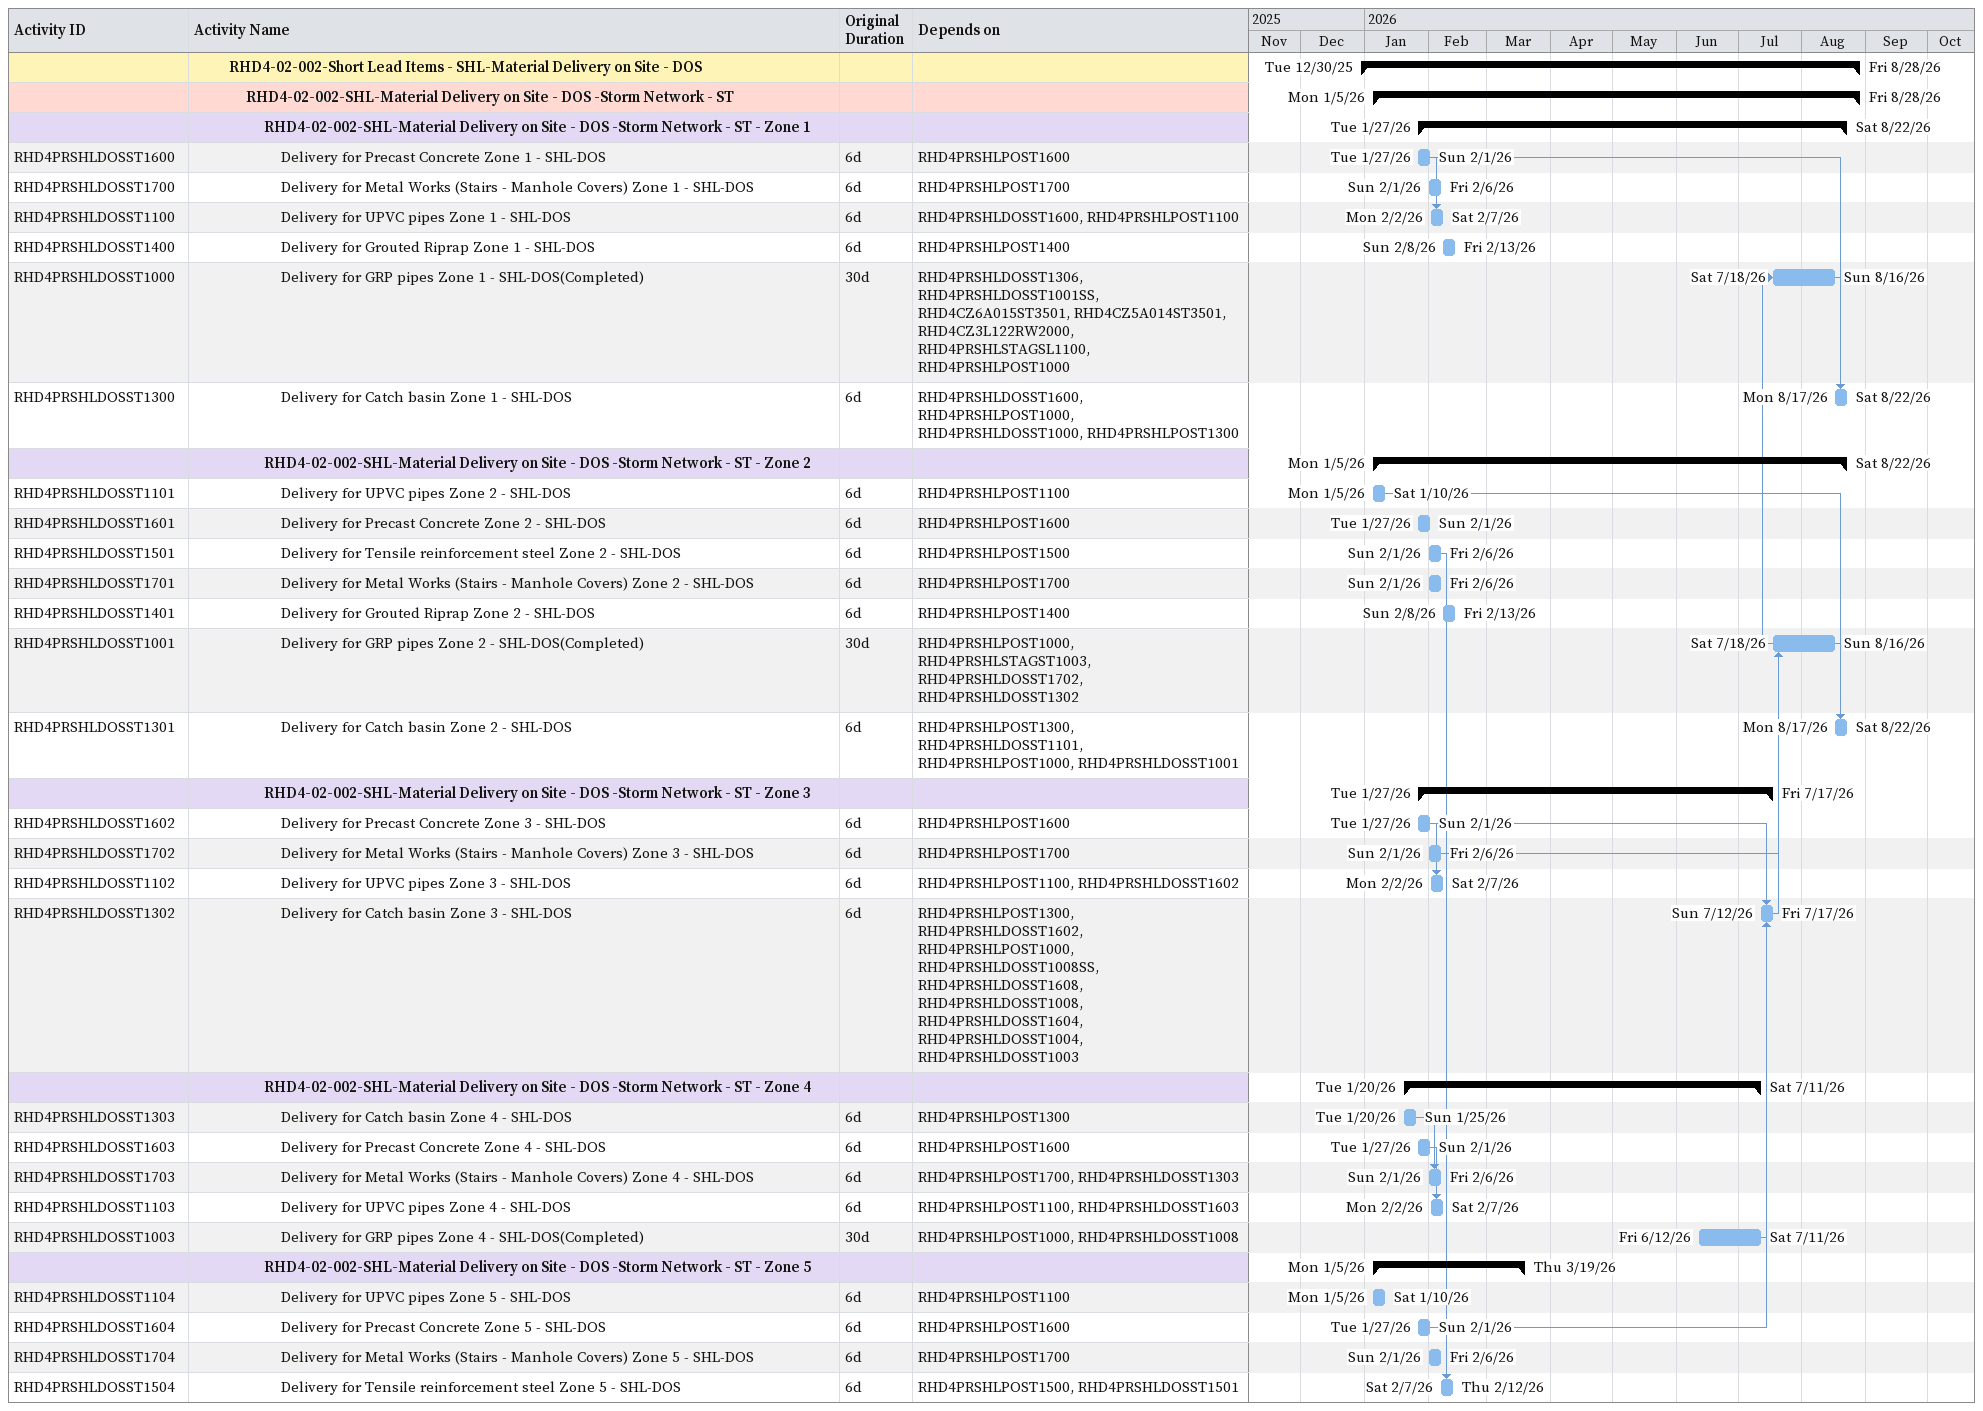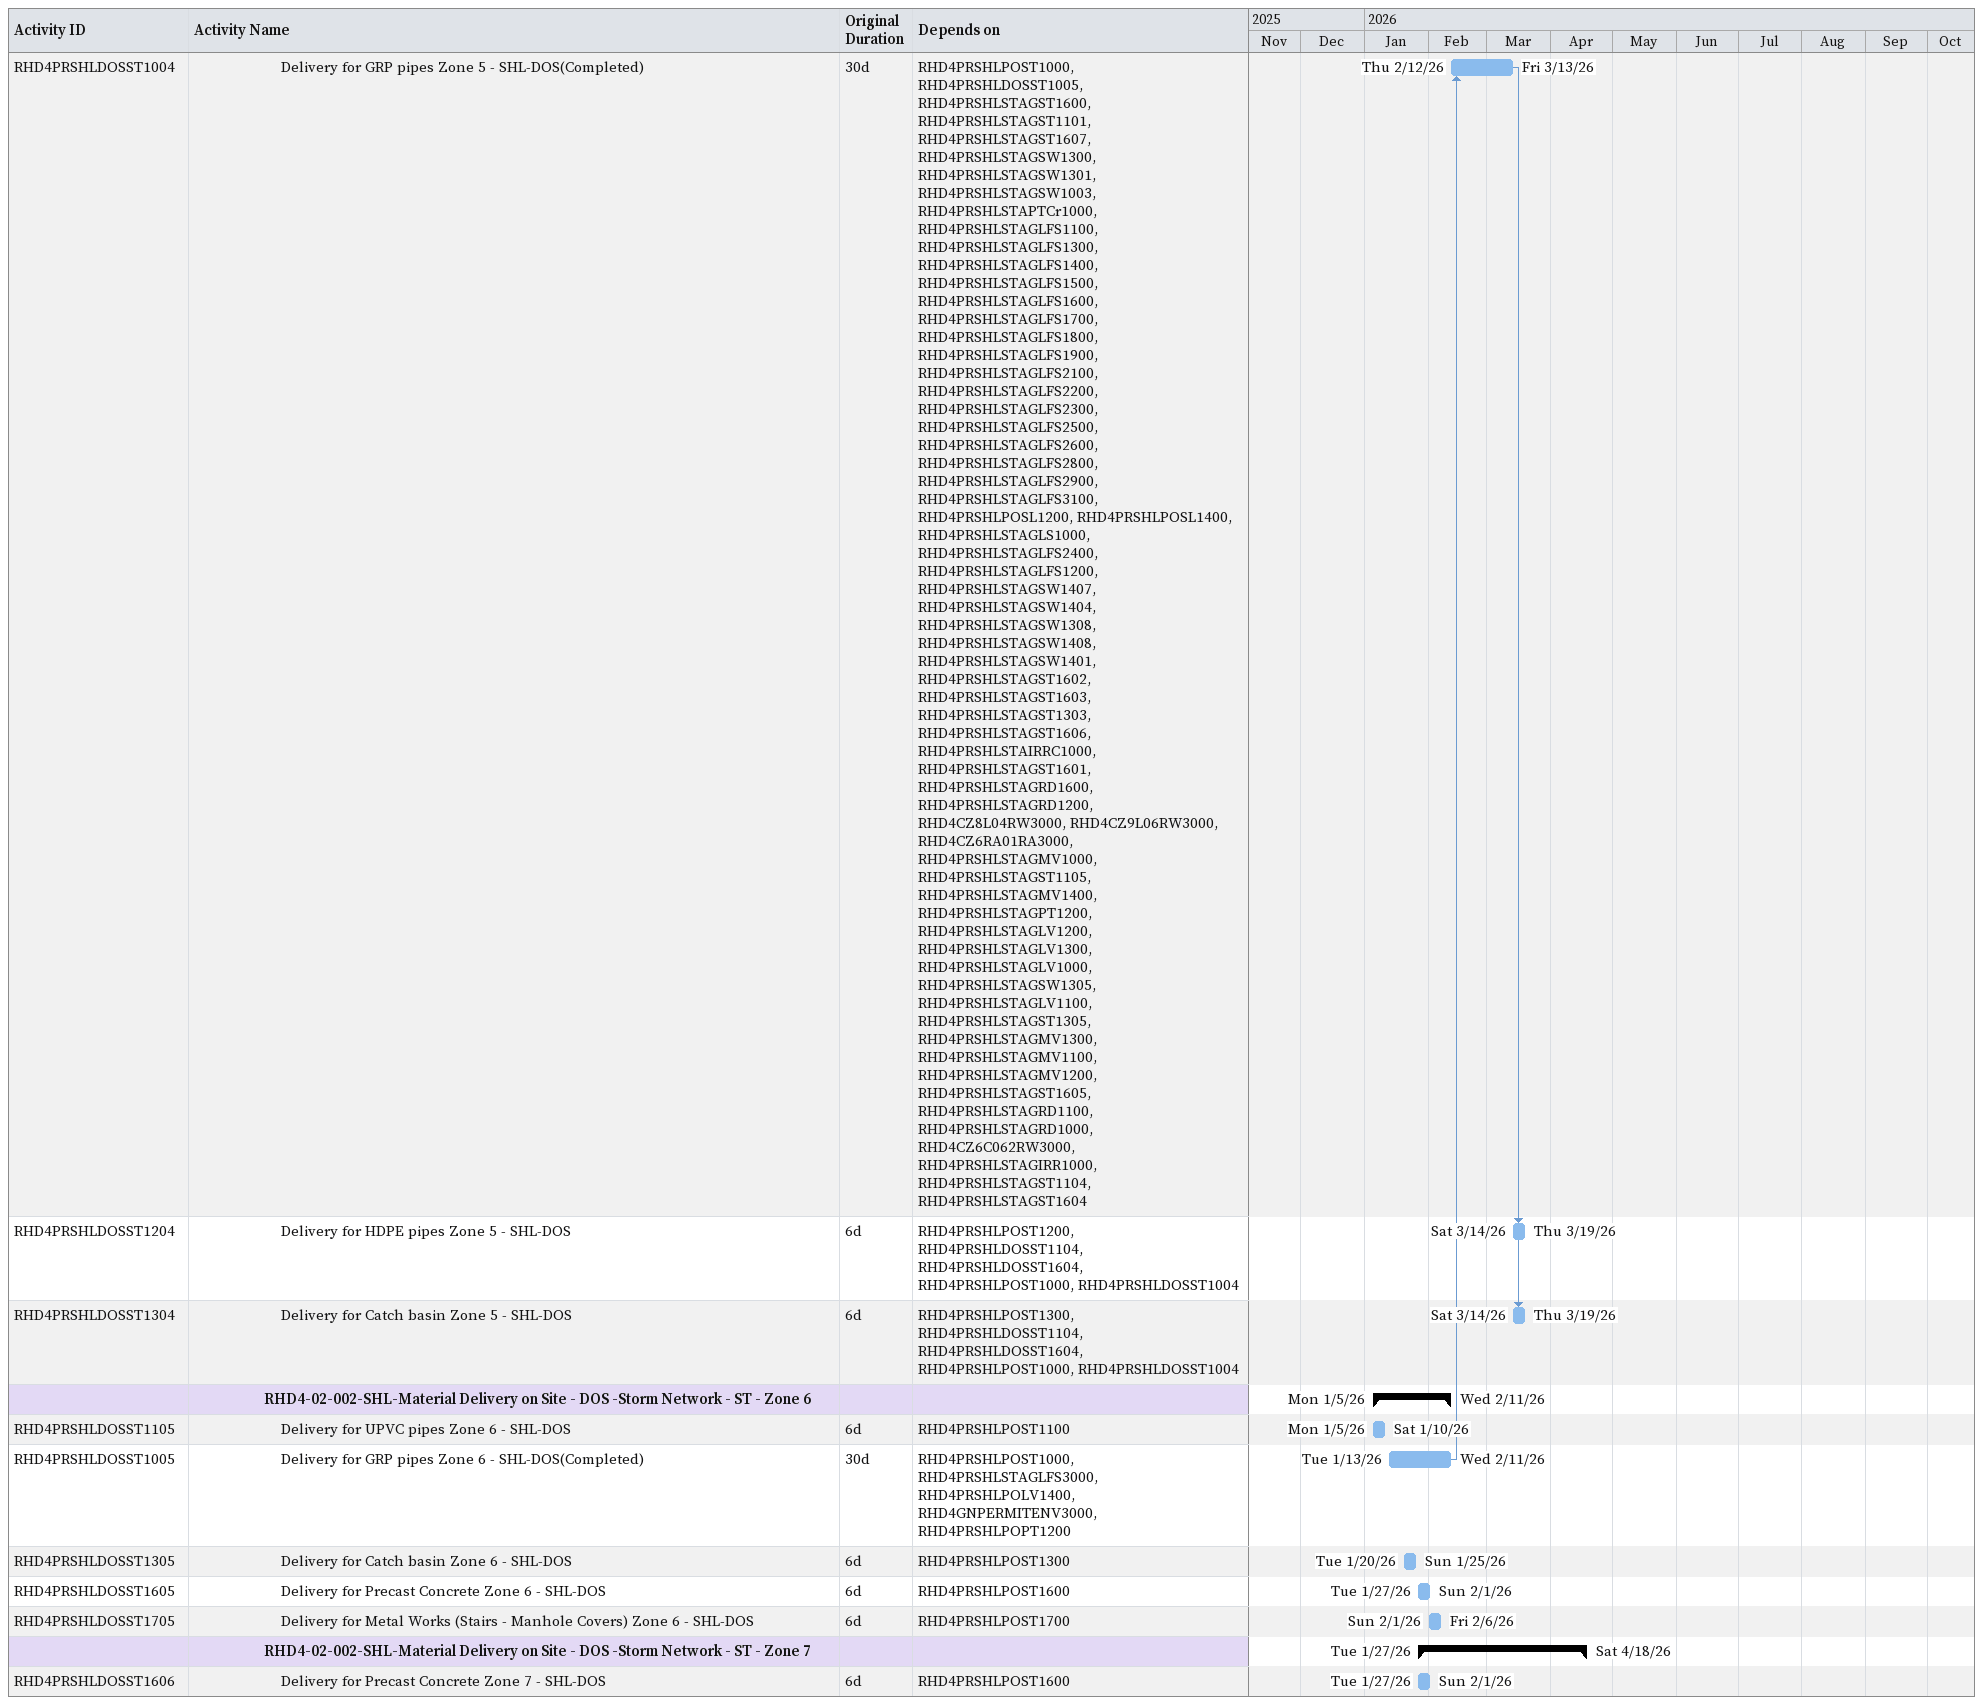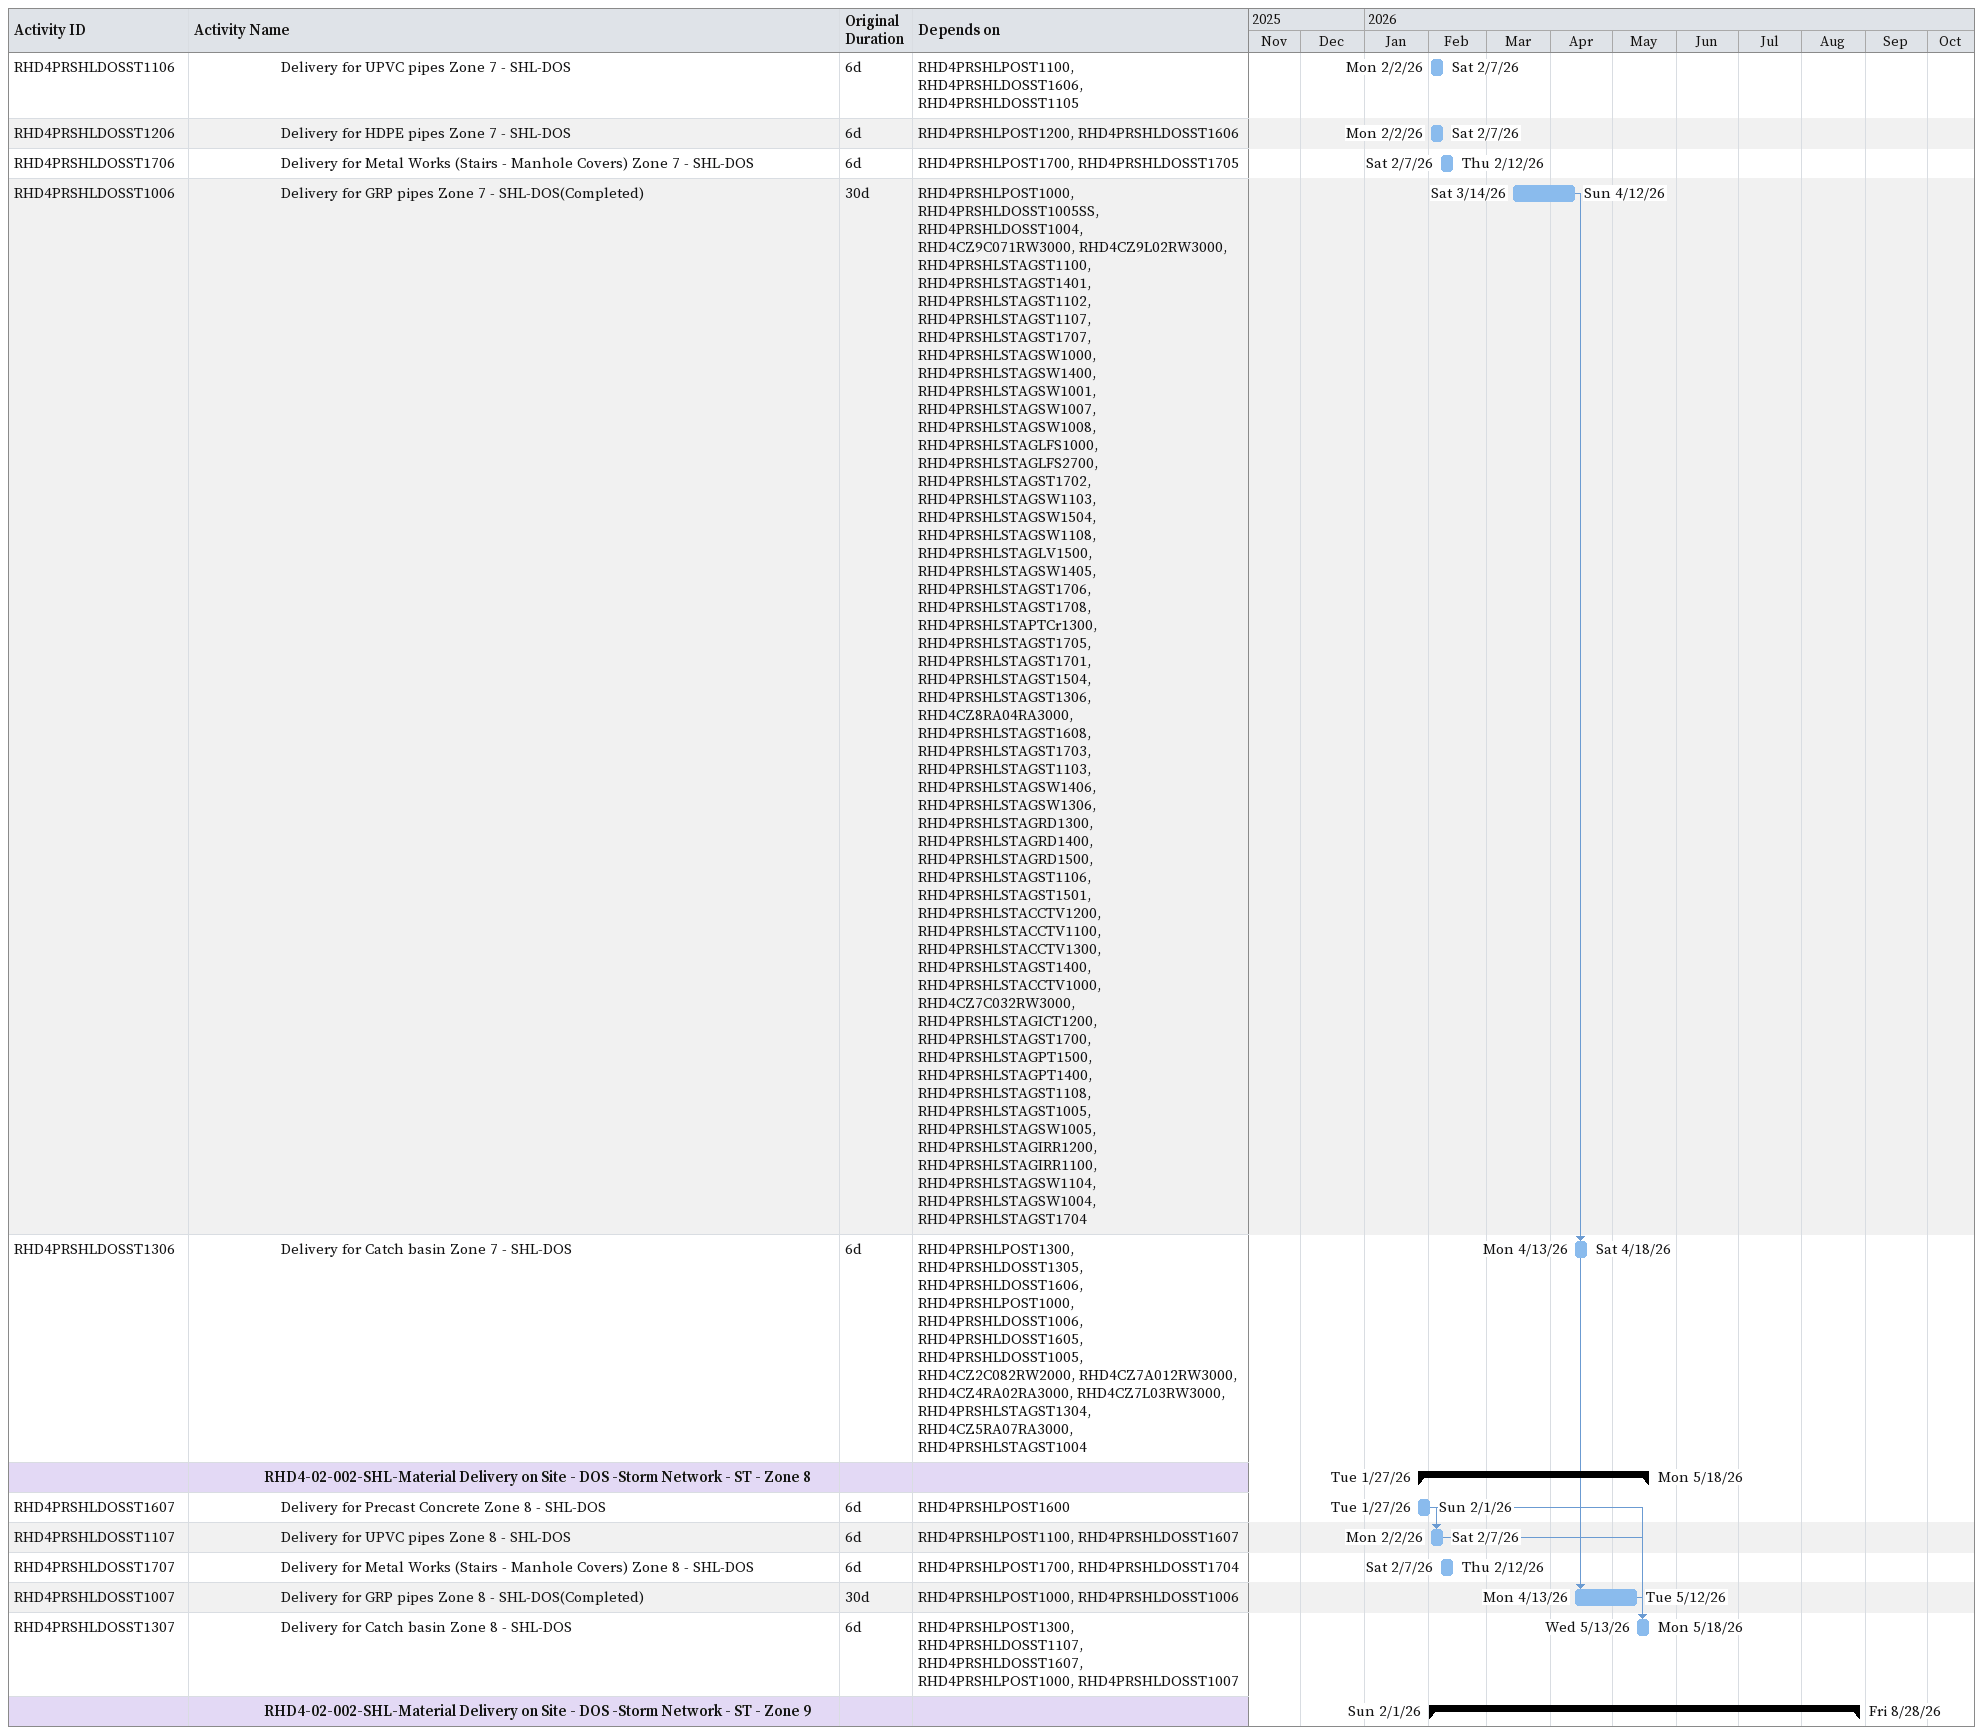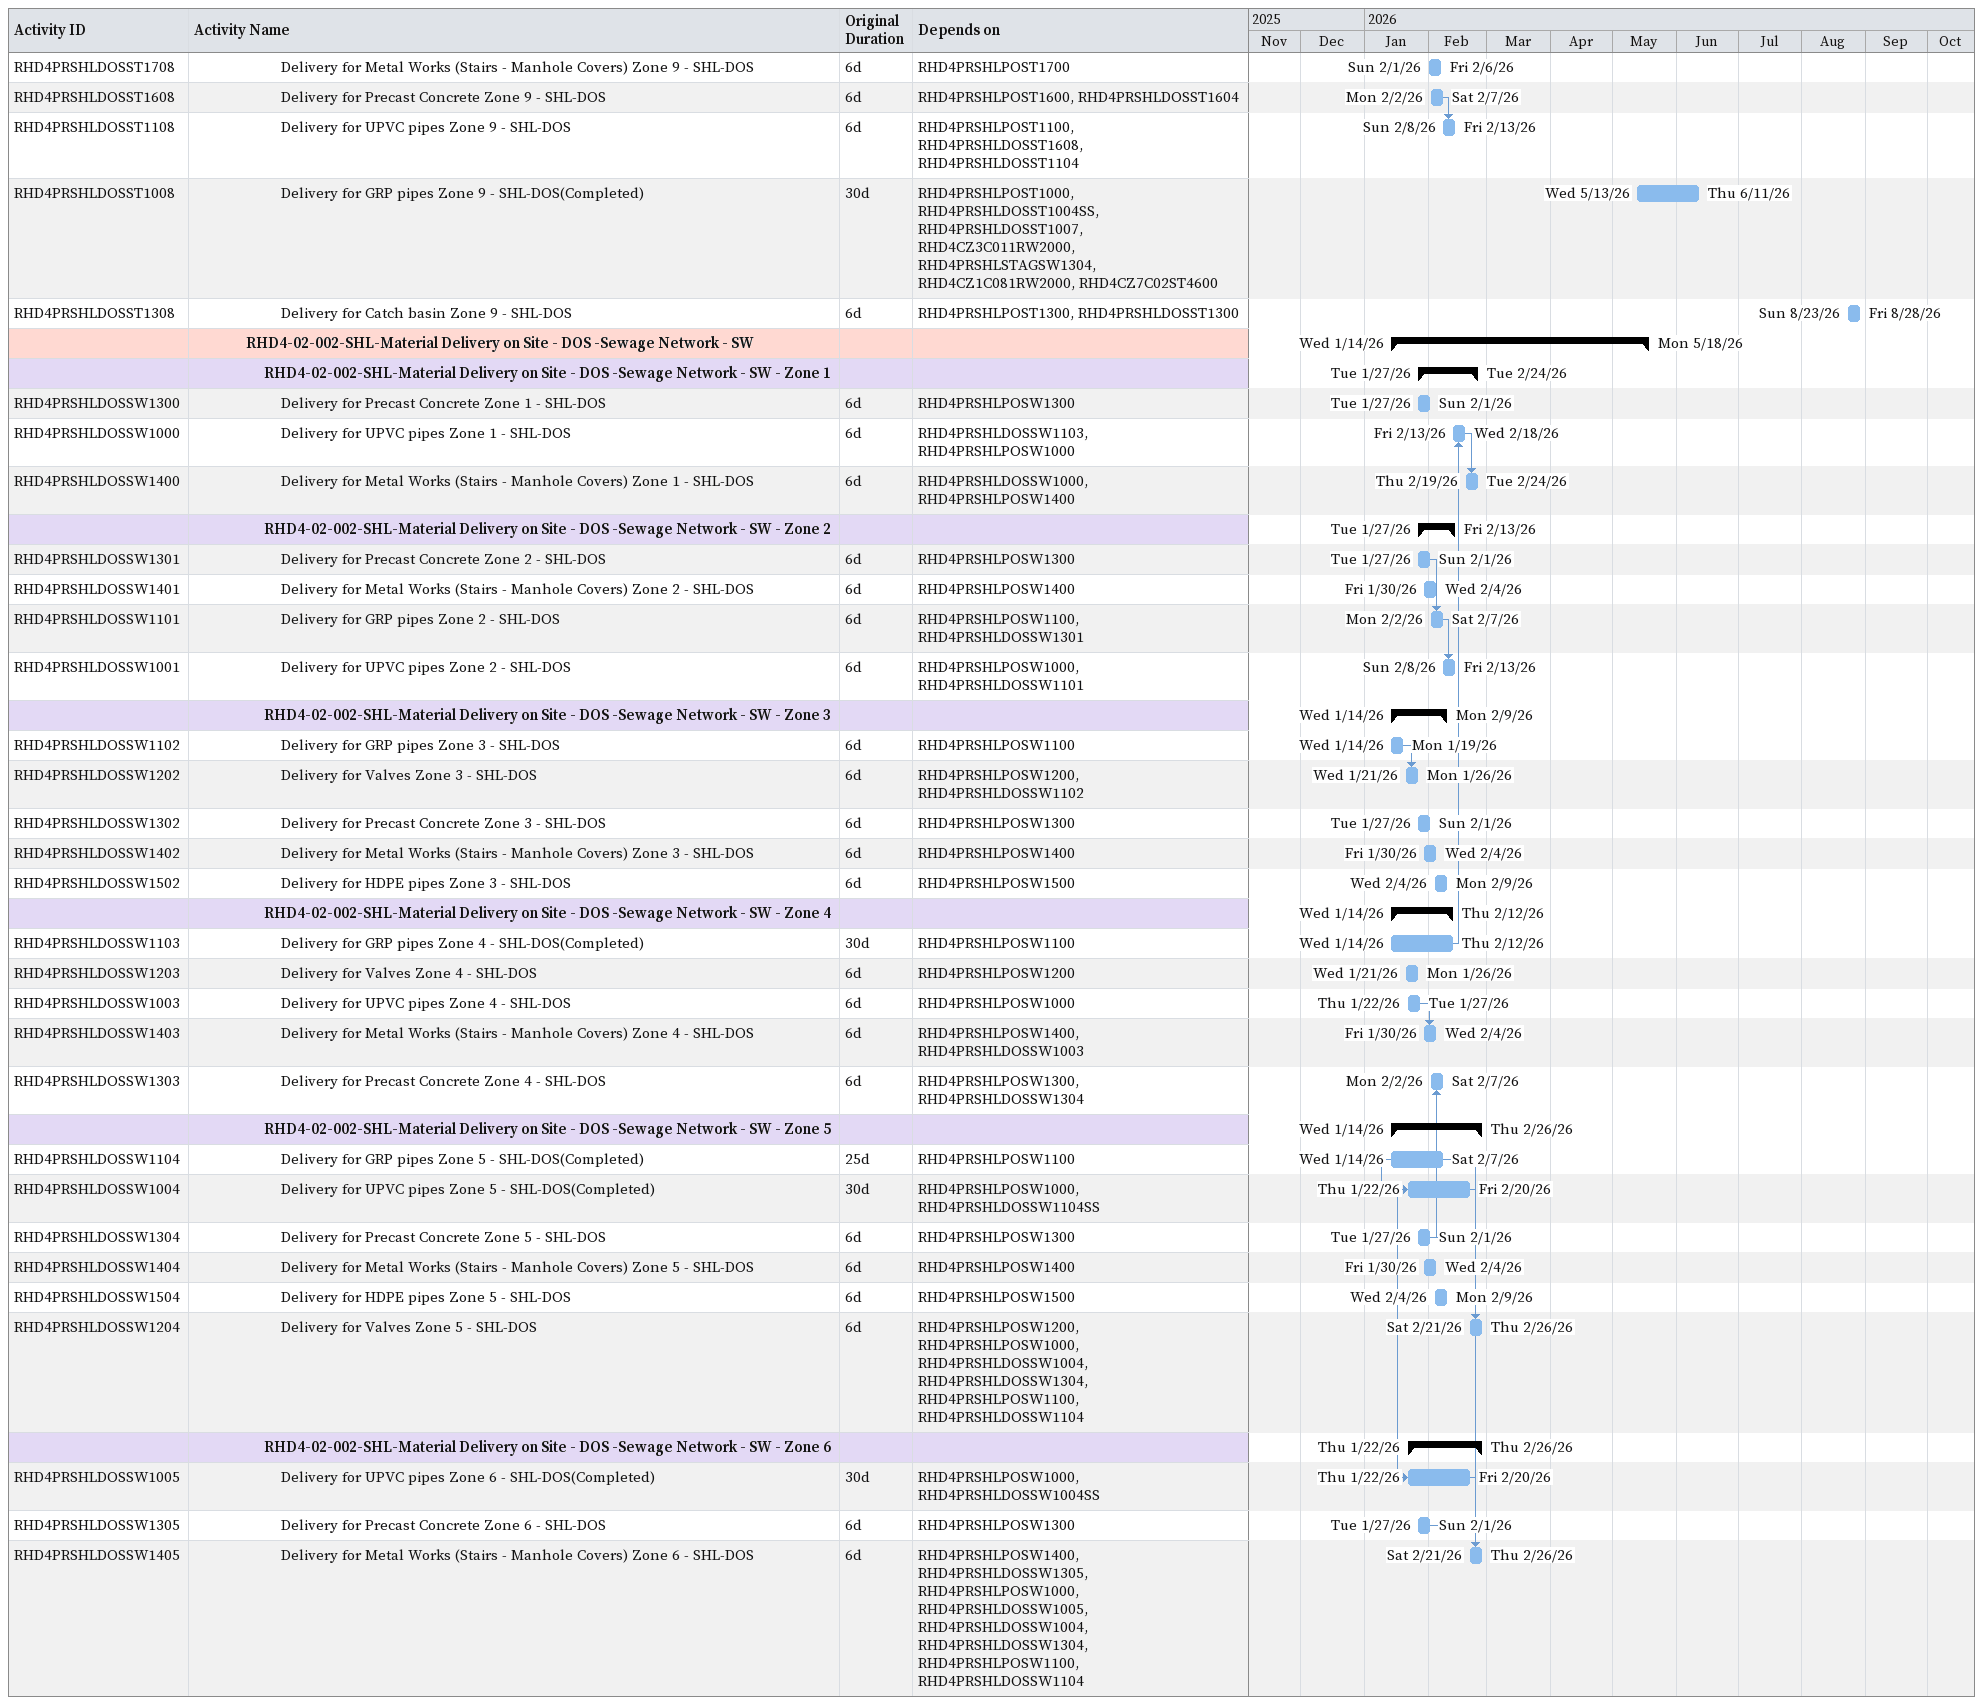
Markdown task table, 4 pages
| ID | Level | Task | Original duration | Start | Finish | Predecessors |
|---|---|---|---|---|---|---|
|  | 3 | **RHD4-02-002-Short Lead Items - SHL-Material Delivery on Site - DOS** |  | 2025-12-30 | 2026-08-28 |  |
|  | 4 | **RHD4-02-002-SHL-Material Delivery on Site - DOS -Storm Network - ST** |  | 2026-01-05 | 2026-08-28 |  |
|  | 5 | **RHD4-02-002-SHL-Material Delivery on Site - DOS -Storm Network - ST - Zone 1** |  | 2026-01-27 | 2026-08-22 |  |
| RHD4PRSHLDOSST1600 | 6 | Delivery for Precast Concrete Zone 1 - SHL-DOS | 6d | 2026-01-27 | 2026-02-01 | RHD4PRSHLPOST1600 |
| RHD4PRSHLDOSST1700 | 6 | Delivery for Metal Works (Stairs - Manhole Covers) Zone 1 - SHL-DOS | 6d | 2026-02-01 | 2026-02-06 | RHD4PRSHLPOST1700 |
| RHD4PRSHLDOSST1100 | 6 | Delivery for UPVC pipes Zone 1 - SHL-DOS | 6d | 2026-02-02 | 2026-02-07 | RHD4PRSHLDOSST1600, RHD4PRSHLPOST1100 |
| RHD4PRSHLDOSST1400 | 6 | Delivery for Grouted Riprap Zone 1 - SHL-DOS | 6d | 2026-02-08 | 2026-02-13 | RHD4PRSHLPOST1400 |
| RHD4PRSHLDOSST1000 | 6 | Delivery for GRP pipes Zone 1 - SHL-DOS(Completed) | 30d | 2026-07-18 | 2026-08-16 | RHD4PRSHLDOSST1306, RHD4PRSHLDOSST1001SS, RHD4CZ6A015ST3501, RHD4CZ5A014ST3501, RHD4CZ3L122RW2000, RHD4PRSHLSTAGSL1100, RHD4PRSHLPOST1000 |
| RHD4PRSHLDOSST1300 | 6 | Delivery for Catch basin Zone 1 - SHL-DOS | 6d | 2026-08-17 | 2026-08-22 | RHD4PRSHLDOSST1600, RHD4PRSHLPOST1000, RHD4PRSHLDOSST1000, RHD4PRSHLPOST1300 |
|  | 5 | **RHD4-02-002-SHL-Material Delivery on Site - DOS -Storm Network - ST - Zone 2** |  | 2026-01-05 | 2026-08-22 |  |
| RHD4PRSHLDOSST1101 | 6 | Delivery for UPVC pipes Zone 2 - SHL-DOS | 6d | 2026-01-05 | 2026-01-10 | RHD4PRSHLPOST1100 |
| RHD4PRSHLDOSST1601 | 6 | Delivery for Precast Concrete Zone 2 - SHL-DOS | 6d | 2026-01-27 | 2026-02-01 | RHD4PRSHLPOST1600 |
| RHD4PRSHLDOSST1501 | 6 | Delivery for Tensile reinforcement steel Zone 2 - SHL-DOS | 6d | 2026-02-01 | 2026-02-06 | RHD4PRSHLPOST1500 |
| RHD4PRSHLDOSST1701 | 6 | Delivery for Metal Works (Stairs - Manhole Covers) Zone 2 - SHL-DOS | 6d | 2026-02-01 | 2026-02-06 | RHD4PRSHLPOST1700 |
| RHD4PRSHLDOSST1401 | 6 | Delivery for Grouted Riprap Zone 2 - SHL-DOS | 6d | 2026-02-08 | 2026-02-13 | RHD4PRSHLPOST1400 |
| RHD4PRSHLDOSST1001 | 6 | Delivery for GRP pipes Zone 2 - SHL-DOS(Completed) | 30d | 2026-07-18 | 2026-08-16 | RHD4PRSHLPOST1000, RHD4PRSHLSTAGST1003, RHD4PRSHLDOSST1702, RHD4PRSHLDOSST1302 |
| RHD4PRSHLDOSST1301 | 6 | Delivery for Catch basin Zone 2 - SHL-DOS | 6d | 2026-08-17 | 2026-08-22 | RHD4PRSHLPOST1300, RHD4PRSHLDOSST1101, RHD4PRSHLPOST1000, RHD4PRSHLDOSST1001 |
|  | 5 | **RHD4-02-002-SHL-Material Delivery on Site - DOS -Storm Network - ST - Zone 3** |  | 2026-01-27 | 2026-07-17 |  |
| RHD4PRSHLDOSST1602 | 6 | Delivery for Precast Concrete Zone 3 - SHL-DOS | 6d | 2026-01-27 | 2026-02-01 | RHD4PRSHLPOST1600 |
| RHD4PRSHLDOSST1702 | 6 | Delivery for Metal Works (Stairs - Manhole Covers) Zone 3 - SHL-DOS | 6d | 2026-02-01 | 2026-02-06 | RHD4PRSHLPOST1700 |
| RHD4PRSHLDOSST1102 | 6 | Delivery for UPVC pipes Zone 3 - SHL-DOS | 6d | 2026-02-02 | 2026-02-07 | RHD4PRSHLPOST1100, RHD4PRSHLDOSST1602 |
| RHD4PRSHLDOSST1302 | 6 | Delivery for Catch basin Zone 3 - SHL-DOS | 6d | 2026-07-12 | 2026-07-17 | RHD4PRSHLPOST1300, RHD4PRSHLDOSST1602, RHD4PRSHLPOST1000, RHD4PRSHLDOSST1008SS, RHD4PRSHLDOSST1608, RHD4PRSHLDOSST1008, RHD4PRSHLDOSST1604, RHD4PRSHLDOSST1004, RHD4PRSHLDOSST1003 |
|  | 5 | **RHD4-02-002-SHL-Material Delivery on Site - DOS -Storm Network - ST - Zone 4** |  | 2026-01-20 | 2026-07-11 |  |
| RHD4PRSHLDOSST1303 | 6 | Delivery for Catch basin Zone 4 - SHL-DOS | 6d | 2026-01-20 | 2026-01-25 | RHD4PRSHLPOST1300 |
| RHD4PRSHLDOSST1603 | 6 | Delivery for Precast Concrete Zone 4 - SHL-DOS | 6d | 2026-01-27 | 2026-02-01 | RHD4PRSHLPOST1600 |
| RHD4PRSHLDOSST1703 | 6 | Delivery for Metal Works (Stairs - Manhole Covers) Zone 4 - SHL-DOS | 6d | 2026-02-01 | 2026-02-06 | RHD4PRSHLPOST1700, RHD4PRSHLDOSST1303 |
| RHD4PRSHLDOSST1103 | 6 | Delivery for UPVC pipes Zone 4 - SHL-DOS | 6d | 2026-02-02 | 2026-02-07 | RHD4PRSHLPOST1100, RHD4PRSHLDOSST1603 |
| RHD4PRSHLDOSST1003 | 6 | Delivery for GRP pipes Zone 4 - SHL-DOS(Completed) | 30d | 2026-06-12 | 2026-07-11 | RHD4PRSHLPOST1000, RHD4PRSHLDOSST1008 |
|  | 5 | **RHD4-02-002-SHL-Material Delivery on Site - DOS -Storm Network - ST - Zone 5** |  | 2026-01-05 | 2026-03-19 |  |
| RHD4PRSHLDOSST1104 | 6 | Delivery for UPVC pipes Zone 5 - SHL-DOS | 6d | 2026-01-05 | 2026-01-10 | RHD4PRSHLPOST1100 |
| RHD4PRSHLDOSST1604 | 6 | Delivery for Precast Concrete Zone 5 - SHL-DOS | 6d | 2026-01-27 | 2026-02-01 | RHD4PRSHLPOST1600 |
| RHD4PRSHLDOSST1704 | 6 | Delivery for Metal Works (Stairs - Manhole Covers) Zone 5 - SHL-DOS | 6d | 2026-02-01 | 2026-02-06 | RHD4PRSHLPOST1700 |
| RHD4PRSHLDOSST1504 | 6 | Delivery for Tensile reinforcement steel Zone 5 - SHL-DOS | 6d | 2026-02-07 | 2026-02-12 | RHD4PRSHLPOST1500, RHD4PRSHLDOSST1501 |
| RHD4PRSHLDOSST1004 | 6 | Delivery for GRP pipes Zone 5 - SHL-DOS(Completed) | 30d | 2026-02-12 | 2026-03-13 | RHD4PRSHLPOST1000, RHD4PRSHLDOSST1005, RHD4PRSHLSTAGST1600, RHD4PRSHLSTAGST1101, RHD4PRSHLSTAGST1607, RHD4PRSHLSTAGSW1300, RHD4PRSHLSTAGSW1301, RHD4PRSHLSTAGSW1003, RHD4PRSHLSTAPTCr1000, RHD4PRSHLSTAGLFS1100, RHD4PRSHLSTAGLFS1300, RHD4PRSHLSTAGLFS1400, RHD4PRSHLSTAGLFS1500, RHD4PRSHLSTAGLFS1600, RHD4PRSHLSTAGLFS1700, RHD4PRSHLSTAGLFS1800, RHD4PRSHLSTAGLFS1900, RHD4PRSHLSTAGLFS2100, RHD4PRSHLSTAGLFS2200, RHD4PRSHLSTAGLFS2300, RHD4PRSHLSTAGLFS2500, RHD4PRSHLSTAGLFS2600, RHD4PRSHLSTAGLFS2800, RHD4PRSHLSTAGLFS2900, RHD4PRSHLSTAGLFS3100, RHD4PRSHLPOSL1200, RHD4PRSHLPOSL1400, RHD4PRSHLSTAGLS1000, RHD4PRSHLSTAGLFS2400, RHD4PRSHLSTAGLFS1200, RHD4PRSHLSTAGSW1407, RHD4PRSHLSTAGSW1404, RHD4PRSHLSTAGSW1308, RHD4PRSHLSTAGSW1408, RHD4PRSHLSTAGSW1401, RHD4PRSHLSTAGST1602, RHD4PRSHLSTAGST1603, RHD4PRSHLSTAGST1303, RHD4PRSHLSTAGST1606, RHD4PRSHLSTAIRRC1000, RHD4PRSHLSTAGST1601, RHD4PRSHLSTAGRD1600, RHD4PRSHLSTAGRD1200, RHD4CZ8L04RW3000, RHD4CZ9L06RW3000, RHD4CZ6RA01RA3000, RHD4PRSHLSTAGMV1000, RHD4PRSHLSTAGST1105, RHD4PRSHLSTAGMV1400, RHD4PRSHLSTAGPT1200, RHD4PRSHLSTAGLV1200, RHD4PRSHLSTAGLV1300, RHD4PRSHLSTAGLV1000, RHD4PRSHLSTAGSW1305, RHD4PRSHLSTAGLV1100, RHD4PRSHLSTAGST1305, RHD4PRSHLSTAGMV1300, RHD4PRSHLSTAGMV1100, RHD4PRSHLSTAGMV1200, RHD4PRSHLSTAGST1605, RHD4PRSHLSTAGRD1100, RHD4PRSHLSTAGRD1000, RHD4CZ6C062RW3000, RHD4PRSHLSTAGIRR1000, RHD4PRSHLSTAGST1104, RHD4PRSHLSTAGST1604 |
| RHD4PRSHLDOSST1204 | 6 | Delivery for HDPE pipes Zone 5 - SHL-DOS | 6d | 2026-03-14 | 2026-03-19 | RHD4PRSHLPOST1200, RHD4PRSHLDOSST1104, RHD4PRSHLDOSST1604, RHD4PRSHLPOST1000, RHD4PRSHLDOSST1004 |
| RHD4PRSHLDOSST1304 | 6 | Delivery for Catch basin Zone 5 - SHL-DOS | 6d | 2026-03-14 | 2026-03-19 | RHD4PRSHLPOST1300, RHD4PRSHLDOSST1104, RHD4PRSHLDOSST1604, RHD4PRSHLPOST1000, RHD4PRSHLDOSST1004 |
|  | 5 | **RHD4-02-002-SHL-Material Delivery on Site - DOS -Storm Network - ST - Zone 6** |  | 2026-01-05 | 2026-02-11 |  |
| RHD4PRSHLDOSST1105 | 6 | Delivery for UPVC pipes Zone 6 - SHL-DOS | 6d | 2026-01-05 | 2026-01-10 | RHD4PRSHLPOST1100 |
| RHD4PRSHLDOSST1005 | 6 | Delivery for GRP pipes Zone 6 - SHL-DOS(Completed) | 30d | 2026-01-13 | 2026-02-11 | RHD4PRSHLPOST1000, RHD4PRSHLSTAGLFS3000, RHD4PRSHLPOLV1400, RHD4GNPERMITENV3000, RHD4PRSHLPOPT1200 |
| RHD4PRSHLDOSST1305 | 6 | Delivery for Catch basin Zone 6 - SHL-DOS | 6d | 2026-01-20 | 2026-01-25 | RHD4PRSHLPOST1300 |
| RHD4PRSHLDOSST1605 | 6 | Delivery for Precast Concrete Zone 6 - SHL-DOS | 6d | 2026-01-27 | 2026-02-01 | RHD4PRSHLPOST1600 |
| RHD4PRSHLDOSST1705 | 6 | Delivery for Metal Works (Stairs - Manhole Covers) Zone 6 - SHL-DOS | 6d | 2026-02-01 | 2026-02-06 | RHD4PRSHLPOST1700 |
|  | 5 | **RHD4-02-002-SHL-Material Delivery on Site - DOS -Storm Network - ST - Zone 7** |  | 2026-01-27 | 2026-04-18 |  |
| RHD4PRSHLDOSST1606 | 6 | Delivery for Precast Concrete Zone 7 - SHL-DOS | 6d | 2026-01-27 | 2026-02-01 | RHD4PRSHLPOST1600 |
| RHD4PRSHLDOSST1106 | 6 | Delivery for UPVC pipes Zone 7 - SHL-DOS | 6d | 2026-02-02 | 2026-02-07 | RHD4PRSHLPOST1100, RHD4PRSHLDOSST1606, RHD4PRSHLDOSST1105 |
| RHD4PRSHLDOSST1206 | 6 | Delivery for HDPE pipes Zone 7 - SHL-DOS | 6d | 2026-02-02 | 2026-02-07 | RHD4PRSHLPOST1200, RHD4PRSHLDOSST1606 |
| RHD4PRSHLDOSST1706 | 6 | Delivery for Metal Works (Stairs - Manhole Covers) Zone 7 - SHL-DOS | 6d | 2026-02-07 | 2026-02-12 | RHD4PRSHLPOST1700, RHD4PRSHLDOSST1705 |
| RHD4PRSHLDOSST1006 | 6 | Delivery for GRP pipes Zone 7 - SHL-DOS(Completed) | 30d | 2026-03-14 | 2026-04-12 | RHD4PRSHLPOST1000, RHD4PRSHLDOSST1005SS, RHD4PRSHLDOSST1004, RHD4CZ9C071RW3000, RHD4CZ9L02RW3000, RHD4PRSHLSTAGST1100, RHD4PRSHLSTAGST1401, RHD4PRSHLSTAGST1102, RHD4PRSHLSTAGST1107, RHD4PRSHLSTAGST1707, RHD4PRSHLSTAGSW1000, RHD4PRSHLSTAGSW1400, RHD4PRSHLSTAGSW1001, RHD4PRSHLSTAGSW1007, RHD4PRSHLSTAGSW1008, RHD4PRSHLSTAGLFS1000, RHD4PRSHLSTAGLFS2700, RHD4PRSHLSTAGST1702, RHD4PRSHLSTAGSW1103, RHD4PRSHLSTAGSW1504, RHD4PRSHLSTAGSW1108, RHD4PRSHLSTAGLV1500, RHD4PRSHLSTAGSW1405, RHD4PRSHLSTAGST1706, RHD4PRSHLSTAGST1708, RHD4PRSHLSTAPTCr1300, RHD4PRSHLSTAGST1705, RHD4PRSHLSTAGST1701, RHD4PRSHLSTAGST1504, RHD4PRSHLSTAGST1306, RHD4CZ8RA04RA3000, RHD4PRSHLSTAGST1608, RHD4PRSHLSTAGST1703, RHD4PRSHLSTAGST1103, RHD4PRSHLSTAGSW1406, RHD4PRSHLSTAGSW1306, RHD4PRSHLSTAGRD1300, RHD4PRSHLSTAGRD1400, RHD4PRSHLSTAGRD1500, RHD4PRSHLSTAGST1106, RHD4PRSHLSTAGST1501, RHD4PRSHLSTACCTV1200, RHD4PRSHLSTACCTV1100, RHD4PRSHLSTACCTV1300, RHD4PRSHLSTAGST1400, RHD4PRSHLSTACCTV1000, RHD4CZ7C032RW3000, RHD4PRSHLSTAGICT1200, RHD4PRSHLSTAGST1700, RHD4PRSHLSTAGPT1500, RHD4PRSHLSTAGPT1400, RHD4PRSHLSTAGST1108, RHD4PRSHLSTAGST1005, RHD4PRSHLSTAGSW1005, RHD4PRSHLSTAGIRR1200, RHD4PRSHLSTAGIRR1100, RHD4PRSHLSTAGSW1104, RHD4PRSHLSTAGSW1004, RHD4PRSHLSTAGST1704 |
| RHD4PRSHLDOSST1306 | 6 | Delivery for Catch basin Zone 7 - SHL-DOS | 6d | 2026-04-13 | 2026-04-18 | RHD4PRSHLPOST1300, RHD4PRSHLDOSST1305, RHD4PRSHLDOSST1606, RHD4PRSHLPOST1000, RHD4PRSHLDOSST1006, RHD4PRSHLDOSST1605, RHD4PRSHLDOSST1005, RHD4CZ2C082RW2000, RHD4CZ7A012RW3000, RHD4CZ4RA02RA3000, RHD4CZ7L03RW3000, RHD4PRSHLSTAGST1304, RHD4CZ5RA07RA3000, RHD4PRSHLSTAGST1004 |
|  | 5 | **RHD4-02-002-SHL-Material Delivery on Site - DOS -Storm Network - ST - Zone 8** |  | 2026-01-27 | 2026-05-18 |  |
| RHD4PRSHLDOSST1607 | 6 | Delivery for Precast Concrete Zone 8 - SHL-DOS | 6d | 2026-01-27 | 2026-02-01 | RHD4PRSHLPOST1600 |
| RHD4PRSHLDOSST1107 | 6 | Delivery for UPVC pipes Zone 8 - SHL-DOS | 6d | 2026-02-02 | 2026-02-07 | RHD4PRSHLPOST1100, RHD4PRSHLDOSST1607 |
| RHD4PRSHLDOSST1707 | 6 | Delivery for Metal Works (Stairs - Manhole Covers) Zone 8 - SHL-DOS | 6d | 2026-02-07 | 2026-02-12 | RHD4PRSHLPOST1700, RHD4PRSHLDOSST1704 |
| RHD4PRSHLDOSST1007 | 6 | Delivery for GRP pipes Zone 8 - SHL-DOS(Completed) | 30d | 2026-04-13 | 2026-05-12 | RHD4PRSHLPOST1000, RHD4PRSHLDOSST1006 |
| RHD4PRSHLDOSST1307 | 6 | Delivery for Catch basin Zone 8 - SHL-DOS | 6d | 2026-05-13 | 2026-05-18 | RHD4PRSHLPOST1300, RHD4PRSHLDOSST1107, RHD4PRSHLDOSST1607, RHD4PRSHLPOST1000, RHD4PRSHLDOSST1007 |
|  | 5 | **RHD4-02-002-SHL-Material Delivery on Site - DOS -Storm Network - ST - Zone 9** |  | 2026-02-01 | 2026-08-28 |  |
| RHD4PRSHLDOSST1708 | 6 | Delivery for Metal Works (Stairs - Manhole Covers) Zone 9 - SHL-DOS | 6d | 2026-02-01 | 2026-02-06 | RHD4PRSHLPOST1700 |
| RHD4PRSHLDOSST1608 | 6 | Delivery for Precast Concrete Zone 9 - SHL-DOS | 6d | 2026-02-02 | 2026-02-07 | RHD4PRSHLPOST1600, RHD4PRSHLDOSST1604 |
| RHD4PRSHLDOSST1108 | 6 | Delivery for UPVC pipes Zone 9 - SHL-DOS | 6d | 2026-02-08 | 2026-02-13 | RHD4PRSHLPOST1100, RHD4PRSHLDOSST1608, RHD4PRSHLDOSST1104 |
| RHD4PRSHLDOSST1008 | 6 | Delivery for GRP pipes Zone 9 - SHL-DOS(Completed) | 30d | 2026-05-13 | 2026-06-11 | RHD4PRSHLPOST1000, RHD4PRSHLDOSST1004SS, RHD4PRSHLDOSST1007, RHD4CZ3C011RW2000, RHD4PRSHLSTAGSW1304, RHD4CZ1C081RW2000, RHD4CZ7C02ST4600 |
| RHD4PRSHLDOSST1308 | 6 | Delivery for Catch basin Zone 9 - SHL-DOS | 6d | 2026-08-23 | 2026-08-28 | RHD4PRSHLPOST1300, RHD4PRSHLDOSST1300 |
|  | 4 | **RHD4-02-002-SHL-Material Delivery on Site - DOS -Sewage Network - SW** |  | 2026-01-14 | 2026-05-18 |  |
|  | 5 | **RHD4-02-002-SHL-Material Delivery on Site - DOS -Sewage Network - SW - Zone 1** |  | 2026-01-27 | 2026-02-24 |  |
| RHD4PRSHLDOSSW1300 | 6 | Delivery for Precast Concrete Zone 1 - SHL-DOS | 6d | 2026-01-27 | 2026-02-01 | RHD4PRSHLPOSW1300 |
| RHD4PRSHLDOSSW1000 | 6 | Delivery for UPVC pipes Zone 1 - SHL-DOS | 6d | 2026-02-13 | 2026-02-18 | RHD4PRSHLDOSSW1103, RHD4PRSHLPOSW1000 |
| RHD4PRSHLDOSSW1400 | 6 | Delivery for Metal Works (Stairs - Manhole Covers) Zone 1 - SHL-DOS | 6d | 2026-02-19 | 2026-02-24 | RHD4PRSHLDOSSW1000, RHD4PRSHLPOSW1400 |
|  | 5 | **RHD4-02-002-SHL-Material Delivery on Site - DOS -Sewage Network - SW - Zone 2** |  | 2026-01-27 | 2026-02-13 |  |
| RHD4PRSHLDOSSW1301 | 6 | Delivery for Precast Concrete Zone 2 - SHL-DOS | 6d | 2026-01-27 | 2026-02-01 | RHD4PRSHLPOSW1300 |
| RHD4PRSHLDOSSW1401 | 6 | Delivery for Metal Works (Stairs - Manhole Covers) Zone 2 - SHL-DOS | 6d | 2026-01-30 | 2026-02-04 | RHD4PRSHLPOSW1400 |
| RHD4PRSHLDOSSW1101 | 6 | Delivery for GRP pipes Zone 2 - SHL-DOS | 6d | 2026-02-02 | 2026-02-07 | RHD4PRSHLPOSW1100, RHD4PRSHLDOSSW1301 |
| RHD4PRSHLDOSSW1001 | 6 | Delivery for UPVC pipes Zone 2 - SHL-DOS | 6d | 2026-02-08 | 2026-02-13 | RHD4PRSHLPOSW1000, RHD4PRSHLDOSSW1101 |
|  | 5 | **RHD4-02-002-SHL-Material Delivery on Site - DOS -Sewage Network - SW - Zone 3** |  | 2026-01-14 | 2026-02-09 |  |
| RHD4PRSHLDOSSW1102 | 6 | Delivery for GRP pipes Zone 3 - SHL-DOS | 6d | 2026-01-14 | 2026-01-19 | RHD4PRSHLPOSW1100 |
| RHD4PRSHLDOSSW1202 | 6 | Delivery for Valves Zone 3 - SHL-DOS | 6d | 2026-01-21 | 2026-01-26 | RHD4PRSHLPOSW1200, RHD4PRSHLDOSSW1102 |
| RHD4PRSHLDOSSW1302 | 6 | Delivery for Precast Concrete Zone 3 - SHL-DOS | 6d | 2026-01-27 | 2026-02-01 | RHD4PRSHLPOSW1300 |
| RHD4PRSHLDOSSW1402 | 6 | Delivery for Metal Works (Stairs - Manhole Covers) Zone 3 - SHL-DOS | 6d | 2026-01-30 | 2026-02-04 | RHD4PRSHLPOSW1400 |
| RHD4PRSHLDOSSW1502 | 6 | Delivery for HDPE pipes Zone 3 - SHL-DOS | 6d | 2026-02-04 | 2026-02-09 | RHD4PRSHLPOSW1500 |
|  | 5 | **RHD4-02-002-SHL-Material Delivery on Site - DOS -Sewage Network - SW - Zone 4** |  | 2026-01-14 | 2026-02-12 |  |
| RHD4PRSHLDOSSW1103 | 6 | Delivery for GRP pipes Zone 4 - SHL-DOS(Completed) | 30d | 2026-01-14 | 2026-02-12 | RHD4PRSHLPOSW1100 |
| RHD4PRSHLDOSSW1203 | 6 | Delivery for Valves Zone 4 - SHL-DOS | 6d | 2026-01-21 | 2026-01-26 | RHD4PRSHLPOSW1200 |
| RHD4PRSHLDOSSW1003 | 6 | Delivery for UPVC pipes Zone 4 - SHL-DOS | 6d | 2026-01-22 | 2026-01-27 | RHD4PRSHLPOSW1000 |
| RHD4PRSHLDOSSW1403 | 6 | Delivery for Metal Works (Stairs - Manhole Covers) Zone 4 - SHL-DOS | 6d | 2026-01-30 | 2026-02-04 | RHD4PRSHLPOSW1400, RHD4PRSHLDOSSW1003 |
| RHD4PRSHLDOSSW1303 | 6 | Delivery for Precast Concrete Zone 4 - SHL-DOS | 6d | 2026-02-02 | 2026-02-07 | RHD4PRSHLPOSW1300, RHD4PRSHLDOSSW1304 |
|  | 5 | **RHD4-02-002-SHL-Material Delivery on Site - DOS -Sewage Network - SW - Zone 5** |  | 2026-01-14 | 2026-02-26 |  |
| RHD4PRSHLDOSSW1104 | 6 | Delivery for GRP pipes Zone 5 - SHL-DOS(Completed) | 25d | 2026-01-14 | 2026-02-07 | RHD4PRSHLPOSW1100 |
| RHD4PRSHLDOSSW1004 | 6 | Delivery for UPVC pipes Zone 5 - SHL-DOS(Completed) | 30d | 2026-01-22 | 2026-02-20 | RHD4PRSHLPOSW1000, RHD4PRSHLDOSSW1104SS |
| RHD4PRSHLDOSSW1304 | 6 | Delivery for Precast Concrete Zone 5 - SHL-DOS | 6d | 2026-01-27 | 2026-02-01 | RHD4PRSHLPOSW1300 |
| RHD4PRSHLDOSSW1404 | 6 | Delivery for Metal Works (Stairs - Manhole Covers) Zone 5 - SHL-DOS | 6d | 2026-01-30 | 2026-02-04 | RHD4PRSHLPOSW1400 |
| RHD4PRSHLDOSSW1504 | 6 | Delivery for HDPE pipes Zone 5 - SHL-DOS | 6d | 2026-02-04 | 2026-02-09 | RHD4PRSHLPOSW1500 |
| RHD4PRSHLDOSSW1204 | 6 | Delivery for Valves Zone 5 - SHL-DOS | 6d | 2026-02-21 | 2026-02-26 | RHD4PRSHLPOSW1200, RHD4PRSHLPOSW1000, RHD4PRSHLDOSSW1004, RHD4PRSHLDOSSW1304, RHD4PRSHLPOSW1100, RHD4PRSHLDOSSW1104 |
|  | 5 | **RHD4-02-002-SHL-Material Delivery on Site - DOS -Sewage Network - SW - Zone 6** |  | 2026-01-22 | 2026-02-26 |  |
| RHD4PRSHLDOSSW1005 | 6 | Delivery for UPVC pipes Zone 6 - SHL-DOS(Completed) | 30d | 2026-01-22 | 2026-02-20 | RHD4PRSHLPOSW1000, RHD4PRSHLDOSSW1004SS |
| RHD4PRSHLDOSSW1305 | 6 | Delivery for Precast Concrete Zone 6 - SHL-DOS | 6d | 2026-01-27 | 2026-02-01 | RHD4PRSHLPOSW1300 |
| RHD4PRSHLDOSSW1405 | 6 | Delivery for Metal Works (Stairs - Manhole Covers) Zone 6 - SHL-DOS | 6d | 2026-02-21 | 2026-02-26 | RHD4PRSHLPOSW1400, RHD4PRSHLDOSSW1305, RHD4PRSHLPOSW1000, RHD4PRSHLDOSSW1005, RHD4PRSHLDOSSW1004, RHD4PRSHLDOSSW1304, RHD4PRSHLPOSW1100, RHD4PRSHLDOSSW1104 |
